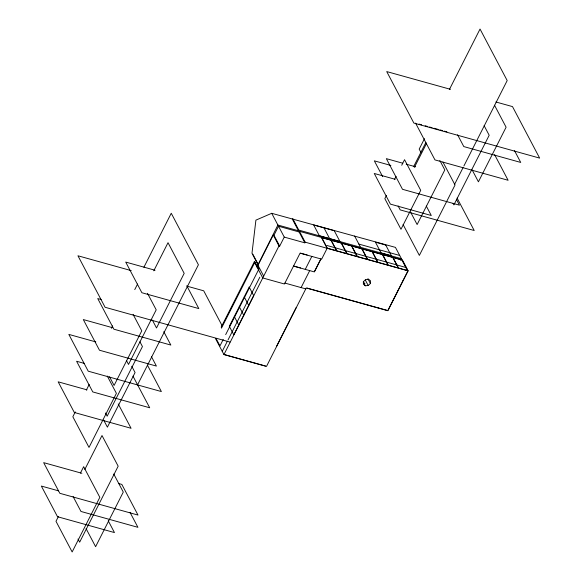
<?xml version="1.0" encoding="UTF-8"?>
<svg xmlns="http://www.w3.org/2000/svg" width="581" height="581" viewBox="0 0 581 581"><rect width="100%" height="100%" fill="white"/><g stroke="black" fill="none" stroke-linecap="round" stroke-linejoin="round"><path stroke-width="0.87" d="M370.387 283.47L370.555 280.877L368.615 279.243L365.703 279.526L363.524 281.553L363.357 284.145L365.304 285.779L368.209 285.496L370.387 283.47L367.933 278.815M271.712 213.307L277.892 225.029L258.037 264.74L251.987 253.251L255.909 220.134L271.712 213.307L395.443 247.383L401.406 258.676L400.599 260.266M111.363 328.294L112.583 325.883M143.892 267.253L171.257 213.263L198.411 264.762L137.559 384.833M134.748 289.614L137.595 283.993M75.29 411.914L72.843 416.759L89.002 447.414L116.396 393.352L107.282 376.06M86.329 390.134L89.198 384.484M153.783 270.804L168.025 242.698L184.184 273.353L156.514 327.967L152.367 320.102M58.427 516.473L55.987 521.295L72.146 551.95L99.823 497.343L83.657 466.681L80.403 473.108M84.797 469.484L102.002 435.532L118.168 466.194L79.655 542.175L77.999 539.03M221.172 327.176L254.275 261.857L254.965 262.053L258.785 269.293M221.455 328.178L254.965 262.053M273.956 235.254L278.524 226.234L284.254 237.099L279.679 246.119L273.956 235.254L273.259 235.065L257.034 267.093L257.724 267.282L257.986 266.773L259.046 268.785L225.682 334.612M223.235 339.449L219.967 345.898L216.147 338.658L215.449 338.462L223.939 354.555L266.497 366.415L306.245 287.98L387.897 310.719L408.109 270.848L402.379 259.983L299.447 231.311L299.113 231.972L304.843 242.829L305.178 242.175L299.447 231.311M222.24 351.338L227.367 341.229M228.05 339.885L259.816 277.195M223.939 354.555L278.989 245.923L273.259 235.065M277.892 225.029L298.474 230.766L298.808 230.105L292.853 218.805M305.265 269.373L311.83 256.417M301.103 287.588L309.709 270.615M276.367 346.683L296.245 307.465M314.474 271.494L320.705 259.191M320.952 258.959L314.386 271.915L293.521 266.105M386.43 195.448L384.825 198.629L400.984 229.284L420.717 190.35L404.55 159.695L401.732 165.258M394.484 179.558L396.097 176.384M424.493 138.648L419.184 149.121L420.855 152.295M449.403 89.489L480.037 29.05L507.191 80.556L463.899 165.97M413.599 166.703L425.902 142.425M414.398 167.379L426.607 143.289M388.05 310.101L392.887 300.559M393.017 300.297L397.854 290.754M397.985 290.493L402.822 280.95M402.953 280.688L407.789 271.145L402.234 260.6M454.509 184.504L463.086 167.582M450.486 89.329L386.721 71.572L413.875 123.07L539.647 158.105L512.493 106.599L495.898 101.98M419.054 124.087L421.668 124.813M425.147 125.786L427.761 126.513M429.504 126.999L432.119 127.726M433.854 128.205L438.212 129.418M439.955 129.904L442.562 130.631M444.305 131.117L446.92 131.843M402.727 163.217L386.336 158.649L402.502 189.304L459.44 205.166L456.543 199.661M406.177 164.176L415.669 166.82M390.875 165.454L374.331 160.843L382.668 176.668M395.124 179.282L374.251 173.472L390.417 204.127L431.284 215.507L426.316 206.081M358.876 244.093L399.706 255.466M298.808 230.105L401.406 258.676M278.524 226.234L299.113 231.972M326.987 245.502L406.409 267.63M305.178 242.175L408.109 270.848M284.254 237.099L304.843 242.829M278.989 245.923L279.679 246.119M300.566 253.171L307.16 255.008M363.278 282.765L364.999 283.245M294.001 266.134L300.588 267.964M307.131 288.089L316.318 290.645M316.594 290.725L326.609 293.514M326.885 293.587L336.907 296.383M337.176 296.455L347.198 299.244M347.474 299.324L357.489 302.113M357.765 302.193L367.788 304.981M368.056 305.061L378.078 307.85M378.354 307.923L387.542 310.486M284.915 283.078L305.78 288.895M155.047 270.245L125.714 262.075L141.88 292.73L198.818 308.591L186.799 285.794M131.226 270.623L77.948 255.778L105.103 307.284L229.996 342.071M187.126 286.193L203.72 290.812L222.102 325.68M101.181 299.513L97.731 298.547L113.891 329.202L170.836 345.063L163.784 331.7M224.84 354.708L234.724 357.46M234.993 357.533L245.015 360.322M245.291 360.402L255.306 363.19M255.582 363.27L265.466 366.023M112.634 327.735L83.301 319.565L99.467 350.22L156.405 366.081L151.43 356.647M95.821 341.918L68.827 334.395L88.225 371.186L161.373 391.558L147.458 365.166M84.361 363.423L76.598 361.259L92.764 391.921L149.702 407.775L132.969 376.118M86.976 389.851L58.165 381.826L74.324 412.481L131.074 428.291L118.226 403.918M81.877 473.283L43.662 462.643L59.828 493.298L137.995 515.071L121.836 484.416L118.357 483.45M58.608 490.865L41.353 486.057L57.512 516.712L114.457 532.574L108.24 520.787M494.496 105.197L506.102 127.21L478.424 181.817L472.208 170.022M514.519 150.653L520.736 162.44L463.798 146.579L457.581 134.792M484.126 125.678L489.18 135.271L453.899 204.904L453.057 203.306M494.62 154.684L508.114 180.277L434.966 159.906L415.568 123.114M442.947 162.055L455.039 184.998L419.359 255.408L403.091 224.549M439.832 160.494L444.806 169.928L417.136 224.542L410.506 211.963M457.109 198.077L474.212 230.512L400.193 209.894L398.108 205.935M354.613 236.009L360.569 247.303M365.347 280.064L368.209 285.496M363.256 281.901L365.304 285.779M323.966 227.839L329.63 238.58M321.424 237.433L327.147 248.29L321.649 259.148L300.086 253.142L284.45 283.993L262.757 277.95L254.275 261.857M292.294 219.044L298.474 230.766M252.779 254.144L258.334 264.682M257.957 265.263L263.687 276.12M244.223 296.884L248.719 305.41M239.249 306.688L243.744 315.214M234.281 316.492L238.776 325.019M147.494 293.325L156.202 309.833L128.524 364.44L126.455 360.51M133.071 314.336L141.771 330.843L114.094 385.457L109.54 376.808M139.912 341.759L142.439 346.559L107.158 416.185L105.466 412.989M131.756 366.255L135.068 372.544L107.398 427.151L103.665 420.078M113.745 474.002L123.281 492.085L95.604 546.692L86.075 528.616M130.035 512.384L137.915 527.323L80.97 511.462L73.097 496.523M249.191 287.079L229.313 326.297L233.809 334.823L253.686 295.606L249.191 287.079M334.257 230.708L313.675 224.978L319.332 235.712L339.921 241.449L334.257 230.708M385.726 245.044L375.435 242.175L381.092 252.917L391.391 255.785L385.726 245.044M330.959 240.222L321.765 237.665L327.321 248.203L336.522 250.767L330.959 240.222M341.258 243.09L331.235 240.302L336.791 250.839L346.813 253.636L341.258 243.09M351.549 245.959L341.526 243.17L347.089 253.708L357.104 256.497L351.549 245.959M361.84 248.828L351.825 246.039L357.38 256.577L367.403 259.366L361.84 248.828M372.138 251.696L362.116 248.9L367.671 259.446L377.694 262.234L372.138 251.696M382.429 254.558L372.406 251.769L377.97 262.314L387.985 265.103L382.429 254.558M392.72 257.427L382.705 254.638L388.261 265.176L398.283 267.972L392.72 257.427M402.19 260.063L392.996 257.506L398.551 268.044L407.753 270.608L402.19 260.063"/></g></svg>
